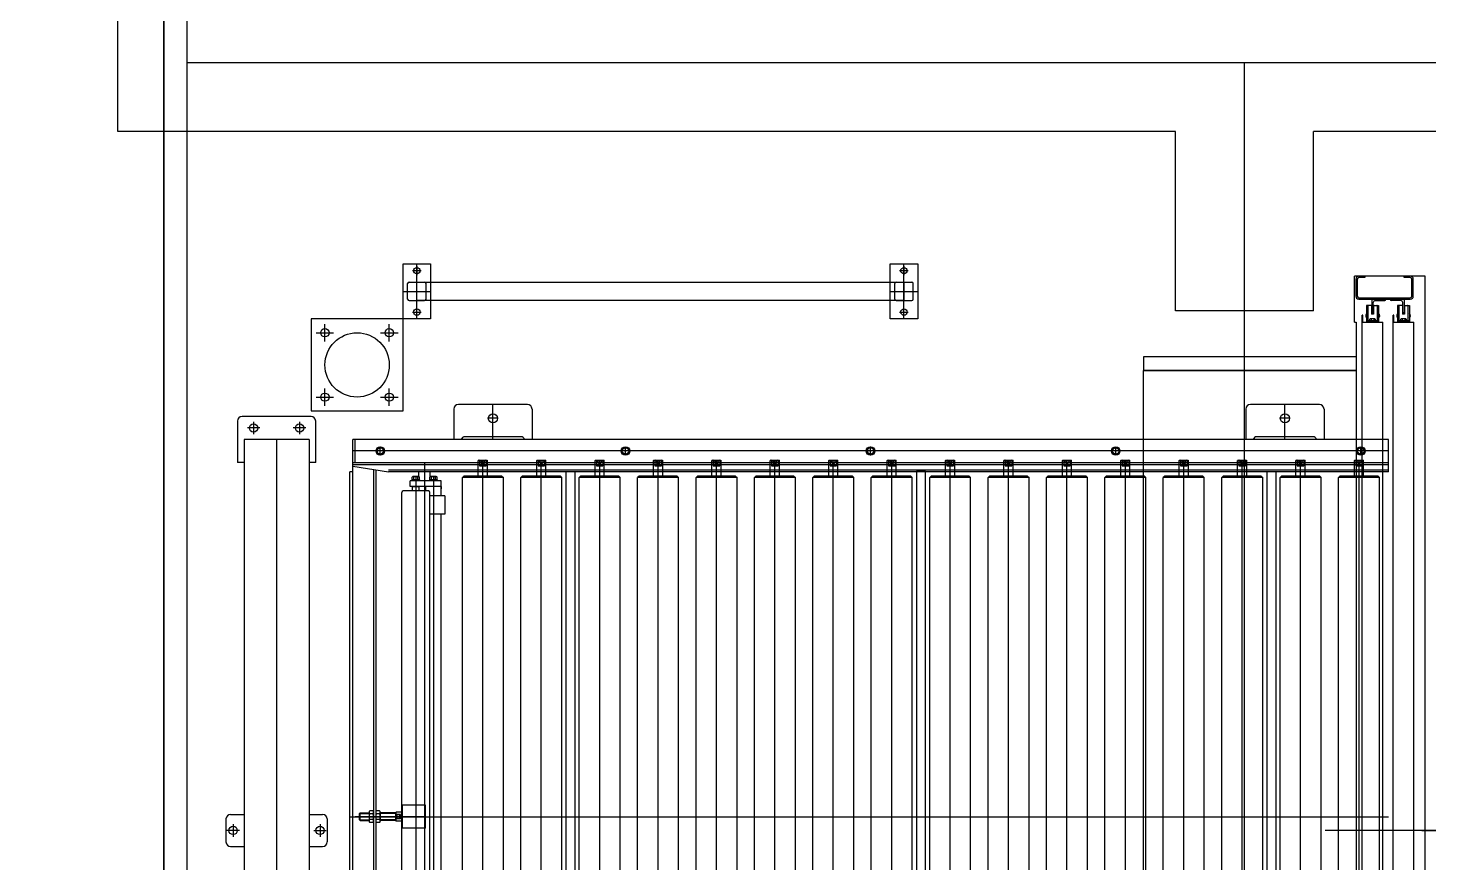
# Model space of a CAD drawing. Header units: millimetres. Extents: x -47382 to 204618, y -51045 to 127155.
# Drawn here: x 135205 to 138251, y 22481 to 24296 of the extents above; entities that cross this region are included whole.
import ezdxf

# ---------------------------------------------------------------- set-up
doc = ezdxf.new("R2010")
doc.units = ezdxf.units.MM
doc.header["$LTSCALE"] = 300
doc.header["$MEASUREMENT"] = 0
doc.linetypes.add('CEN', pattern=[62, 60, -1, 0, -1])
doc.layers.get('0').update_dxf_attribs({"linetype": 'CONTINUOUS'})
for name, color, linetype in [('A-CEN', 1, 'CEN'), ('A-DETL-PEN8', 8, 'CONTINUOUS'), ('A-ST-CONC', 2, 'CONTINUOUS')]:
    doc.layers.add(name, color=color, linetype=linetype)
doc.styles.get("Standard").update_dxf_attribs({"font": ''})
doc.styles.get('Standard').set_extended_font_data('DotumChe')

# ---------------------------------------------------------------- blocks, each defined once
blk = doc.blocks.new('G$CD692945F')
at = {"layer": 'A-DETL-PEN8'}
for points in [[(517, 2572.1), (514, 2569.1), (517, 2569.1)], [(600, 2569.1), (603.1, 2569.1), (600, 2572.1)], [(644, 2572.1), (641, 2569.1), (644, 2569.1)], [(727, 2569.1), (730.1, 2569.1), (727, 2572.1)], [(771, 2572.1), (768, 2569.1), (771, 2569.1)], [(854, 2569.1), (857.1, 2569.1), (854, 2572.1)], [(898, 2572.1), (895, 2569.1), (898, 2569.1)], [(981, 2569.1), (984.1, 2569.1), (981, 2572.1)], [(1025, 2572.1), (1022, 2569.1), (1025, 2569.1)], [(1108, 2569.1), (1111.1, 2569.1), (1108, 2572.1)], [(1152, 2572.1), (1149, 2569.1), (1152, 2569.1)], [(1235, 2569.1), (1238.1, 2569.1), (1235, 2572.1)], [(1279, 2572.1), (1276, 2569.1), (1279, 2569.1)], [(1362, 2569.1), (1365.1, 2569.1), (1362, 2572.1)], [(1406, 2572.1), (1403, 2569.1), (1406, 2569.1)], [(1489, 2569.1), (1492.1, 2569.1), (1489, 2572.1)], [(1533, 2572.1), (1530, 2569.1), (1533, 2569.1)], [(1616, 2569.1), (1619.1, 2569.1), (1616, 2572.1)], [(1660, 2572.1), (1657, 2569.1), (1660, 2569.1)], [(1743, 2569.1), (1746.1, 2569.1), (1743, 2572.1)], [(1787, 2572.1), (1784, 2569.1), (1787, 2569.1)], [(1870, 2569.1), (1873.1, 2569.1), (1870, 2572.1)], [(1914, 2572.1), (1911, 2569.1), (1914, 2569.1)], [(1997, 2569.1), (2000.1, 2569.1), (1997, 2572.1)], [(2041, 2572.1), (2038, 2569.1), (2041, 2569.1)], [(2124, 2569.1), (2127.1, 2569.1), (2124, 2572.1)], [(2168, 2572.1), (2165, 2569.1), (2168, 2569.1)], [(2251, 2569.1), (2254.1, 2569.1), (2251, 2572.1)], [(2295, 2572.1), (2292, 2569.1), (2295, 2569.1)], [(2378, 2569.1), (2381.1, 2569.1), (2378, 2572.1)], [(2422, 2572.1), (2419, 2569.1), (2422, 2569.1)], [(2505, 2569.1), (2508.1, 2569.1), (2505, 2572.1)]]:
    blk.add_hatch(color=256, dxfattribs=at).paths.add_polyline_path(points)
for p, q in [((385, 2914.1, 0), (385, 3034.1, 0)), ((385, 3034.1, 0), (445, 3034.1, 0)), ((405.5, 3019.1, 0), (424.5, 3019.1, 0)), ((415, 2914.1, 0), (415, 3034.1, 0)), ((415, 3028.6, 0), (415, 3009.6, 0)), ((445, 3034.1, 0), (445, 2914.1, 0)), ((1444.1, 2914.1, 0), (1444.1, 3034.1, 0)), ((1444.1, 3034.1, 0), (1504.1, 3034.1, 0)), ((1464.6, 3019.1, 0), (1483.6, 3019.1, 0)), ((1474.1, 2914.1, 0), (1474.1, 3034.1, 0)), ((1474.1, 3028.6, 0), (1474.1, 3009.6, 0)), ((1504.1, 3034.1, 0), (1504.1, 2914.1, 0)), ((395, 2957.3, 0), (395, 2990.9, 0)), ((398.2, 2994.1, 0), (431.8, 2994.1, 0)), ((415, 2954.1, 0), (415, 2994.1, 0)), ((415, 2994.1, 0), (1474.1, 2994.1, 0)), ((435, 2957.3, 0), (435, 2990.9, 0)), ((1454.1, 2957.3, 0), (1454.1, 2990.9, 0)), ((1457.3, 2994.1, 0), (1490.9, 2994.1, 0)), ((1474.1, 2994.1, 0), (1474.1, 2954.1, 0)), ((1494.1, 2957.3, 0), (1494.1, 2990.9, 0)), ((2453.4, 2907.1, 0), (2453.4, 3007.1, 0)), ((2607.5, 3007.1, 0), (2453.4, 3007.1, 0)), ((2456.5, 3000.7, 0), (2456.5, 2963.5, 0)), ((2459.7, 3000.7, 0), (2459.7, 2963.5, 0)), ((2476.5, 3007.1, 0), (2462.9, 3007.1, 0)), ((2476.5, 3003.9, 0), (2462.9, 3003.9, 0)), ((2476.5, 3007.1, 0), (2476.5, 3003.9, 0)), ((2575.1, 3007.1, 0), (2561.5, 3007.1, 0)), ((2561.5, 3003.9, 0), (2561.5, 3007.1, 0)), ((2575.1, 3003.9, 0), (2561.5, 3003.9, 0)), ((2578.3, 2963.5, 0), (2578.3, 3000.7, 0)), ((2581.5, 2963.5, 0), (2581.5, 3000.7, 0)), ((2607.5, 597.1, 0), (2607.5, 3007.1, 0)), ((385, 2974.1, 0), (445, 2974.1, 0)), ((1444.1, 2974.1, 0), (1504.1, 2974.1, 0)), ((2462.9, 2960.3, 0), (2575.1, 2960.3, 0)), ((2462.9, 2957.1, 0), (2575.1, 2957.1, 0)), ((2531.7, 2957.1, 0), (2487.6, 2957.1, 0)), ((2521.5, 2957.1, 0), (2491.5, 2957.1, 0)), ((2491.5, 2957.1, 0), (2491.5, 2927.1, 0)), ((2521.5, 2956.1, 0), (2521.5, 2957.1, 0)), ((2531.5, 2956.1, 0), (2531.5, 2957.1, 0)), ((2531.5, 2957.1, 0), (2561.5, 2957.1, 0)), ((2561.5, 2957.1, 0), (2561.5, 2927.1, 0)), ((398.2, 2954.1, 0), (431.8, 2954.1, 0)), ((405.5, 2929.1, 0), (424.5, 2929.1, 0)), ((1474.1, 2954.1, 0), (415, 2954.1, 0)), ((415, 2919.6, 0), (415, 2938.6, 0)), ((1457.3, 2954.1, 0), (1490.9, 2954.1, 0)), ((1464.6, 2929.1, 0), (1483.6, 2929.1, 0)), ((1474.1, 2919.6, 0), (1474.1, 2938.6, 0)), ((2483, 2943.6, 0), (2480, 2943.6, 0)), ((2480, 2943.6, 0), (2480, 2907.1, 0)), ((2483, 2943.6, 0), (2483, 2910.1, 0)), ((2489.8, 2943.6, 0), (2484, 2943.6, 0)), ((2490.8, 2942.6, 0), (2490.8, 2924.6, 0)), ((2495.3, 2924.6, 0), (2490.8, 2924.6, 0)), ((2491.5, 2927.1, 0), (2492.5, 2927.1, 0)), ((2494.5, 2929.1, 0), (2494.5, 2950.1, 0)), ((2495.3, 2942.6, 0), (2495.3, 2924.6, 0)), ((2496.3, 2943.6, 0), (2502, 2943.6, 0)), ((2498.5, 2954.1, 0), (2519.5, 2954.1, 0)), ((2503, 2943.6, 0), (2506, 2943.6, 0)), ((2503, 2943.6, 0), (2503, 2910.1, 0)), ((2506, 2943.6, 0), (2506, 2907.1, 0)), ((2554.5, 2954.1, 0), (2533.5, 2954.1, 0)), ((2547, 2943.6, 0), (2547, 2907.1, 0)), ((2550, 2943.6, 0), (2547, 2943.6, 0)), ((2550, 2943.6, 0), (2550, 2910.1, 0)), ((2556.8, 2943.6, 0), (2551, 2943.6, 0)), ((2557.8, 2942.6, 0), (2557.8, 2924.6, 0)), ((2562.3, 2924.6, 0), (2557.8, 2924.6, 0)), ((2558.5, 2929.1, 0), (2558.5, 2950.1, 0)), ((2561.5, 2927.1, 0), (2560.5, 2927.1, 0)), ((2562.3, 2942.6, 0), (2562.3, 2924.6, 0)), ((2563.3, 2943.6, 0), (2569, 2943.6, 0)), ((2570, 2943.6, 0), (2570, 2910.1, 0)), ((2570, 2943.6, 0), (2573, 2943.6, 0)), ((2573, 2943.6, 0), (2573, 2907.1, 0)), ((385, 2914.1, 0), (185, 2914.1, 0)), ((185, 2914.1, 0), (185, 2714.1, 0)), ((215, 2865.1, 0), (215, 2903.1, 0)), ((355, 2865.1, 0), (355, 2903.1, 0)), ((385, 2714.1, 0), (385, 2914.1, 0)), ((445, 2914.1, 0), (385, 2914.1, 0)), ((1504.1, 2914.1, 0), (1444.1, 2914.1, 0)), ((2453.4, 2907.1, 0), (2457.5, 2907.1, 0)), ((2457.5, 2907.1, 0), (2457.5, 697.1, 0)), ((2470.5, 682.1, 0), (2470.5, 2922.1, 0)), ((2472.1, 2922.1, 0), (2470.5, 2922.1, 0)), ((2472.1, 2907.1, 0), (2472.1, 2922.1, 0)), ((2472.1, 2907.1, 0), (2515.5, 2907.1, 0)), ((2478.5, 2924.1, 0), (2478.5, 2918.1, 0)), ((2480, 2924.1, 0), (2478.5, 2924.1, 0)), ((2480, 2918.1, 0), (2478.5, 2918.1, 0)), ((2506, 2910.1, 0), (2480, 2910.1, 0)), ((2506, 2907.1, 0), (2480, 2907.1, 0)), ((2488, 2914.1, 0), (2487.3, 2913.6, 0)), ((2487.3, 2910.1, 0), (2487.3, 2913.6, 0)), ((2498.8, 2910.1, 0), (2487.3, 2910.1, 0)), ((2498, 2914.1, 0), (2488, 2914.1, 0)), ((2490.2, 2913.6, 0), (2490.2, 2910.1, 0)), ((2495.9, 2913.6, 0), (2495.9, 2910.1, 0)), ((2498.8, 2913.6, 0), (2498, 2914.1, 0)), ((2498.8, 2913.6, 0), (2498.8, 2910.1, 0)), ((2515.5, 697.1, 0), (2515.5, 2907.1, 0)), ((2539.1, 2922.1, 0), (2537.5, 2922.1, 0)), ((2537.5, 682.1, 0), (2537.5, 2922.1, 0)), ((2539.1, 2907.1, 0), (2539.1, 2922.1, 0)), ((2539.1, 2907.1, 0), (2582.5, 2907.1, 0)), ((2545.5, 2924.1, 0), (2545.5, 2918.1, 0)), ((2547, 2924.1, 0), (2545.5, 2924.1, 0)), ((2547, 2918.1, 0), (2545.5, 2918.1, 0)), ((2573, 2910.1, 0), (2547, 2910.1, 0)), ((2573, 2907.1, 0), (2547, 2907.1, 0)), ((2555, 2914.1, 0), (2554.3, 2913.6, 0)), ((2554.3, 2910.1, 0), (2554.3, 2913.6, 0)), ((2565.8, 2910.1, 0), (2554.3, 2910.1, 0)), ((2565, 2914.1, 0), (2555, 2914.1, 0)), ((2557.2, 2913.6, 0), (2557.2, 2910.1, 0)), ((2562.9, 2913.6, 0), (2562.9, 2910.1, 0)), ((2565.8, 2913.6, 0), (2565, 2914.1, 0)), ((2565.8, 2913.6, 0), (2565.8, 2910.1, 0)), ((2582.5, 697.1, 0), (2582.5, 2907.1, 0)), ((196, 2884.1, 0), (234, 2884.1, 0)), ((336, 2884.1, 0), (374, 2884.1, 0)), ((2457.4, 2832.1, 0), (1995, 2832.1, 0)), ((1995, 2832.1, 0), (1995, 2802.1, 0)), ((2457.4, 2802.1, 0), (1995, 2802.1, 0)), ((1995, 2802.1, 0), (2457.4, 2802.1, 0)), ((1995, 802.1, 0), (1995, 2802.1, 0)), ((196, 2744.1, 0), (234, 2744.1, 0)), ((215, 2725.1, 0), (215, 2763.1, 0)), ((336, 2744.1, 0), (374, 2744.1, 0)), ((355, 2725.1, 0), (355, 2763.1, 0)), ((185, 2714.1, 0), (385, 2714.1, 0)), ((495.4, 2718.1, 0), (495.4, 2652.1, 0)), ((655.4, 2728.1, 0), (505.4, 2728.1, 0)), ((580.4, 2652.1, 0), (580.4, 2728.1, 0)), ((665.4, 2718.1, 0), (665.4, 2652.1, 0)), ((2217.4, 2718.1, 0), (2217.4, 2652.1, 0)), ((2377.4, 2728.1, 0), (2227.4, 2728.1, 0)), ((2302.4, 2652.1, 0), (2302.4, 2728.1, 0)), ((2387.4, 2718.1, 0), (2387.4, 2652.1, 0)), ((25, 2692.1, 0), (25, 2602.1, 0)), ((185, 2702.1, 0), (35, 2702.1, 0)), ((60, 2690.7, 0), (60, 2663.5, 0)), ((160, 2690.7, 0), (160, 2663.5, 0)), ((195, 2602.1, 0), (195, 2692.1, 0)), ((590.4, 2698.1, 0), (570.4, 2698.1, 0)), ((2312.4, 2698.1, 0), (2292.4, 2698.1, 0)), ((39.5, 2652.1, 0), (39.5, 952.1, 0)), ((180.5, 2652.1, 0), (39.5, 2652.1, 0)), ((73.6, 2677.1, 0), (46.4, 2677.1, 0)), ((110, 2652.1, 0), (110, 952.1, 0)), ((173.6, 2677.1, 0), (146.4, 2677.1, 0)), ((180.5, 2652.1, 0), (180.5, 952.1, 0)), ((275.5, 2593.8, 0), (275.5, 2652.1, 0)), ((2527.5, 2652.1, 0), (275.5, 2652.1, 0)), ((280, 2652.1, 0), (280, 2601.6, 0)), ((641.4, 2658.1, 0), (519.4, 2658.1, 0)), ((2363.4, 2658.1, 0), (2241.4, 2658.1, 0)), ((2527.5, 2582.1, 0), (2527.5, 2652.1, 0)), ((2527.5, 2627.1, 0), (275.5, 2627.1, 0)), ((335.5, 2635.3, 0), (328.5, 2631.2, 0)), ((328.5, 2631.2, 0), (328.5, 2623, 0)), ((328.5, 2623, 0), (335.5, 2618.9, 0)), ((335.5, 2617.8, 0), (335.5, 2636.4, 0)), ((342.6, 2631.2, 0), (335.5, 2635.3, 0)), ((335.5, 2618.9, 0), (342.6, 2623, 0)), ((342.6, 2623, 0), (342.6, 2631.2, 0)), ((861.5, 2631.2, 0), (868.5, 2635.3, 0)), ((861.5, 2623, 0), (861.5, 2631.2, 0)), ((868.5, 2618.9, 0), (861.5, 2623, 0)), ((868.5, 2617.8, 0), (868.5, 2636.4, 0)), ((868.5, 2635.3, 0), (875.6, 2631.2, 0)), ((875.6, 2623, 0), (868.5, 2618.9, 0)), ((875.6, 2631.2, 0), (875.6, 2623, 0)), ((1401.5, 2635.3, 0), (1394.5, 2631.2, 0)), ((1394.5, 2631.2, 0), (1394.5, 2623, 0)), ((1394.5, 2623, 0), (1401.5, 2618.9, 0)), ((1401.5, 2617.8, 0), (1401.5, 2636.4, 0)), ((1408.6, 2631.2, 0), (1401.5, 2635.3, 0)), ((1401.5, 2618.9, 0), (1408.6, 2623, 0)), ((1408.6, 2623, 0), (1408.6, 2631.2, 0)), ((1927.5, 2631.2, 0), (1934.5, 2635.3, 0)), ((1927.5, 2623, 0), (1927.5, 2631.2, 0)), ((1934.5, 2618.9, 0), (1927.5, 2623, 0)), ((1934.5, 2617.8, 0), (1934.5, 2636.4, 0)), ((1934.5, 2635.3, 0), (1941.6, 2631.2, 0)), ((1941.6, 2623, 0), (1934.5, 2618.9, 0)), ((1941.6, 2631.2, 0), (1941.6, 2623, 0)), ((2460.5, 2631.2, 0), (2467.5, 2635.3, 0)), ((2460.5, 2623, 0), (2460.5, 2631.2, 0)), ((2467.5, 2618.9, 0), (2460.5, 2623, 0)), ((2467.5, 2617.8, 0), (2467.5, 2636.4, 0)), ((2467.5, 2635.3, 0), (2474.6, 2631.2, 0)), ((2474.6, 2623, 0), (2467.5, 2618.9, 0)), ((2474.6, 2631.2, 0), (2474.6, 2623, 0)), ((39.5, 2602.1, 0), (25, 2602.1, 0)), ((195, 2602.1, 0), (180.5, 2602.1, 0)), ((2527.5, 2601.6, 0), (275.5, 2601.6, 0)), ((2527.5, 2597.1, 0), (275.5, 2597.1, 0)), ((275.5, 2593.8, 0), (353.1, 2582.1, 0)), ((275.5, 1064.1, 0), (275.5, 2593.8, 0)), ((431.5, 2601.6, 0), (431.5, 952.1, 0)), ((549.5, 2607.1, 0), (548.5, 2606.1, 0)), ((548.5, 2572.1, 0), (548.5, 2606.1, 0)), ((548.5, 2606.1, 0), (551.4, 2606.1, 0)), ((549.5, 2607.1, 0), (567.5, 2607.1, 0)), ((551.4, 2607.1, 0), (551.4, 2595.1, 0)), ((565.7, 2595.1, 0), (551.4, 2607.1, 0)), ((565.7, 2607.1, 0), (551.4, 2595.1, 0)), ((551.4, 2595.1, 0), (565.7, 2595.1, 0)), ((558.5, 987.1, 0), (558.5, 2607.1, 0)), ((565.7, 2607.1, 0), (565.7, 2595.1, 0)), ((565.7, 2606.1, 0), (568.5, 2606.1, 0)), ((567.5, 2607.1, 0), (568.5, 2606.1, 0)), ((568.5, 2572.1, 0), (568.5, 2606.1, 0)), ((676.5, 2607.1, 0), (675.5, 2606.1, 0)), ((675.5, 2572.1, 0), (675.5, 2606.1, 0)), ((675.5, 2606.1, 0), (678.4, 2606.1, 0)), ((676.5, 2607.1, 0), (694.5, 2607.1, 0)), ((678.4, 2607.1, 0), (678.4, 2595.1, 0)), ((692.7, 2595.1, 0), (678.4, 2607.1, 0)), ((692.7, 2607.1, 0), (678.4, 2595.1, 0)), ((678.4, 2595.1, 0), (692.7, 2595.1, 0)), ((685.5, 987.1, 0), (685.5, 2607.1, 0)), ((692.7, 2607.1, 0), (692.7, 2595.1, 0)), ((692.7, 2606.1, 0), (695.5, 2606.1, 0)), ((694.5, 2607.1, 0), (695.5, 2606.1, 0)), ((695.5, 2572.1, 0), (695.5, 2606.1, 0)), ((803.5, 2607.1, 0), (802.5, 2606.1, 0)), ((802.5, 2572.1, 0), (802.5, 2606.1, 0)), ((802.5, 2606.1, 0), (805.4, 2606.1, 0)), ((803.5, 2607.1, 0), (821.5, 2607.1, 0)), ((805.4, 2607.1, 0), (805.4, 2595.1, 0)), ((819.7, 2595.1, 0), (805.4, 2607.1, 0)), ((819.7, 2607.1, 0), (805.4, 2595.1, 0)), ((805.4, 2595.1, 0), (819.7, 2595.1, 0)), ((812.5, 987.1, 0), (812.5, 2607.1, 0)), ((819.7, 2607.1, 0), (819.7, 2595.1, 0)), ((819.7, 2606.1, 0), (822.5, 2606.1, 0)), ((821.5, 2607.1, 0), (822.5, 2606.1, 0)), ((822.5, 2572.1, 0), (822.5, 2606.1, 0)), ((930.5, 2607.1, 0), (929.5, 2606.1, 0)), ((929.5, 2572.1, 0), (929.5, 2606.1, 0)), ((929.5, 2606.1, 0), (932.4, 2606.1, 0)), ((930.5, 2607.1, 0), (948.5, 2607.1, 0)), ((932.4, 2607.1, 0), (932.4, 2595.1, 0)), ((946.7, 2595.1, 0), (932.4, 2607.1, 0)), ((946.7, 2607.1, 0), (932.4, 2595.1, 0)), ((932.4, 2595.1, 0), (946.7, 2595.1, 0)), ((939.5, 987.1, 0), (939.5, 2607.1, 0)), ((946.7, 2607.1, 0), (946.7, 2595.1, 0)), ((946.7, 2606.1, 0), (949.5, 2606.1, 0)), ((948.5, 2607.1, 0), (949.5, 2606.1, 0)), ((949.5, 2572.1, 0), (949.5, 2606.1, 0)), ((1057.5, 2607.1, 0), (1056.5, 2606.1, 0)), ((1056.5, 2572.1, 0), (1056.5, 2606.1, 0)), ((1056.5, 2606.1, 0), (1059.4, 2606.1, 0)), ((1057.5, 2607.1, 0), (1075.5, 2607.1, 0)), ((1059.4, 2607.1, 0), (1059.4, 2595.1, 0)), ((1073.7, 2595.1, 0), (1059.4, 2607.1, 0)), ((1073.7, 2607.1, 0), (1059.4, 2595.1, 0)), ((1059.4, 2595.1, 0), (1073.7, 2595.1, 0)), ((1066.5, 987.1, 0), (1066.5, 2607.1, 0)), ((1073.7, 2607.1, 0), (1073.7, 2595.1, 0)), ((1073.7, 2606.1, 0), (1076.5, 2606.1, 0)), ((1075.5, 2607.1, 0), (1076.5, 2606.1, 0)), ((1076.5, 2572.1, 0), (1076.5, 2606.1, 0)), ((1184.5, 2607.1, 0), (1183.5, 2606.1, 0)), ((1183.5, 2572.1, 0), (1183.5, 2606.1, 0)), ((1183.5, 2606.1, 0), (1186.4, 2606.1, 0)), ((1184.5, 2607.1, 0), (1202.5, 2607.1, 0)), ((1186.4, 2607.1, 0), (1186.4, 2595.1, 0)), ((1200.7, 2595.1, 0), (1186.4, 2607.1, 0)), ((1200.7, 2607.1, 0), (1186.4, 2595.1, 0)), ((1186.4, 2595.1, 0), (1200.7, 2595.1, 0)), ((1193.5, 987.1, 0), (1193.5, 2607.1, 0)), ((1200.7, 2607.1, 0), (1200.7, 2595.1, 0)), ((1200.7, 2606.1, 0), (1203.5, 2606.1, 0)), ((1202.5, 2607.1, 0), (1203.5, 2606.1, 0)), ((1203.5, 2572.1, 0), (1203.5, 2606.1, 0)), ((1311.5, 2607.1, 0), (1310.5, 2606.1, 0)), ((1310.5, 2572.1, 0), (1310.5, 2606.1, 0)), ((1310.5, 2606.1, 0), (1313.4, 2606.1, 0)), ((1311.5, 2607.1, 0), (1329.5, 2607.1, 0)), ((1313.4, 2607.1, 0), (1313.4, 2595.1, 0)), ((1327.7, 2595.1, 0), (1313.4, 2607.1, 0)), ((1327.7, 2607.1, 0), (1313.4, 2595.1, 0)), ((1313.4, 2595.1, 0), (1327.7, 2595.1, 0)), ((1320.5, 987.1, 0), (1320.5, 2607.1, 0)), ((1327.7, 2607.1, 0), (1327.7, 2595.1, 0)), ((1327.7, 2606.1, 0), (1330.5, 2606.1, 0)), ((1329.5, 2607.1, 0), (1330.5, 2606.1, 0)), ((1330.5, 2572.1, 0), (1330.5, 2606.1, 0)), ((1438.5, 2607.1, 0), (1437.5, 2606.1, 0)), ((1437.5, 2572.1, 0), (1437.5, 2606.1, 0)), ((1437.5, 2606.1, 0), (1440.4, 2606.1, 0)), ((1438.5, 2607.1, 0), (1456.5, 2607.1, 0)), ((1440.4, 2607.1, 0), (1440.4, 2595.1, 0)), ((1454.7, 2595.1, 0), (1440.4, 2607.1, 0)), ((1454.7, 2607.1, 0), (1440.4, 2595.1, 0)), ((1440.4, 2595.1, 0), (1454.7, 2595.1, 0)), ((1447.5, 987.1, 0), (1447.5, 2607.1, 0)), ((1454.7, 2607.1, 0), (1454.7, 2595.1, 0)), ((1454.7, 2606.1, 0), (1457.5, 2606.1, 0)), ((1456.5, 2607.1, 0), (1457.5, 2606.1, 0)), ((1457.5, 2572.1, 0), (1457.5, 2606.1, 0)), ((1565.5, 2607.1, 0), (1564.5, 2606.1, 0)), ((1564.5, 2572.1, 0), (1564.5, 2606.1, 0)), ((1564.5, 2606.1, 0), (1567.4, 2606.1, 0)), ((1565.5, 2607.1, 0), (1583.5, 2607.1, 0)), ((1567.4, 2607.1, 0), (1567.4, 2595.1, 0)), ((1581.7, 2595.1, 0), (1567.4, 2607.1, 0)), ((1581.7, 2607.1, 0), (1567.4, 2595.1, 0)), ((1567.4, 2595.1, 0), (1581.7, 2595.1, 0)), ((1574.5, 987.1, 0), (1574.5, 2607.1, 0)), ((1581.7, 2607.1, 0), (1581.7, 2595.1, 0)), ((1581.7, 2606.1, 0), (1584.5, 2606.1, 0)), ((1583.5, 2607.1, 0), (1584.5, 2606.1, 0)), ((1584.5, 2572.1, 0), (1584.5, 2606.1, 0)), ((1692.5, 2607.1, 0), (1691.5, 2606.1, 0)), ((1691.5, 2572.1, 0), (1691.5, 2606.1, 0)), ((1691.5, 2606.1, 0), (1694.4, 2606.1, 0)), ((1692.5, 2607.1, 0), (1710.5, 2607.1, 0)), ((1694.4, 2607.1, 0), (1694.4, 2595.1, 0)), ((1708.7, 2595.1, 0), (1694.4, 2607.1, 0)), ((1708.7, 2607.1, 0), (1694.4, 2595.1, 0)), ((1694.4, 2595.1, 0), (1708.7, 2595.1, 0)), ((1701.5, 987.1, 0), (1701.5, 2607.1, 0)), ((1708.7, 2607.1, 0), (1708.7, 2595.1, 0)), ((1708.7, 2606.1, 0), (1711.5, 2606.1, 0)), ((1710.5, 2607.1, 0), (1711.5, 2606.1, 0)), ((1711.5, 2572.1, 0), (1711.5, 2606.1, 0)), ((1819.5, 2607.1, 0), (1818.5, 2606.1, 0)), ((1818.5, 2572.1, 0), (1818.5, 2606.1, 0)), ((1818.5, 2606.1, 0), (1821.4, 2606.1, 0)), ((1819.5, 2607.1, 0), (1837.5, 2607.1, 0)), ((1821.4, 2607.1, 0), (1821.4, 2595.1, 0)), ((1835.7, 2595.1, 0), (1821.4, 2607.1, 0)), ((1835.7, 2607.1, 0), (1821.4, 2595.1, 0)), ((1821.4, 2595.1, 0), (1835.7, 2595.1, 0)), ((1828.5, 987.1, 0), (1828.5, 2607.1, 0)), ((1835.7, 2607.1, 0), (1835.7, 2595.1, 0)), ((1835.7, 2606.1, 0), (1838.5, 2606.1, 0)), ((1837.5, 2607.1, 0), (1838.5, 2606.1, 0)), ((1838.5, 2572.1, 0), (1838.5, 2606.1, 0)), ((1946.5, 2607.1, 0), (1945.5, 2606.1, 0)), ((1945.5, 2572.1, 0), (1945.5, 2606.1, 0)), ((1945.5, 2606.1, 0), (1948.4, 2606.1, 0)), ((1946.5, 2607.1, 0), (1964.5, 2607.1, 0)), ((1948.4, 2607.1, 0), (1948.4, 2595.1, 0)), ((1962.7, 2595.1, 0), (1948.4, 2607.1, 0)), ((1962.7, 2607.1, 0), (1948.4, 2595.1, 0)), ((1948.4, 2595.1, 0), (1962.7, 2595.1, 0)), ((1955.5, 987.1, 0), (1955.5, 2607.1, 0)), ((1962.7, 2607.1, 0), (1962.7, 2595.1, 0)), ((1962.7, 2606.1, 0), (1965.5, 2606.1, 0)), ((1964.5, 2607.1, 0), (1965.5, 2606.1, 0)), ((1965.5, 2572.1, 0), (1965.5, 2606.1, 0)), ((2073.5, 2607.1, 0), (2072.5, 2606.1, 0)), ((2072.5, 2572.1, 0), (2072.5, 2606.1, 0)), ((2072.5, 2606.1, 0), (2075.4, 2606.1, 0)), ((2073.5, 2607.1, 0), (2091.5, 2607.1, 0)), ((2075.4, 2607.1, 0), (2075.4, 2595.1, 0)), ((2089.7, 2595.1, 0), (2075.4, 2607.1, 0)), ((2089.7, 2607.1, 0), (2075.4, 2595.1, 0)), ((2075.4, 2595.1, 0), (2089.7, 2595.1, 0)), ((2082.5, 987.1, 0), (2082.5, 2607.1, 0)), ((2089.7, 2607.1, 0), (2089.7, 2595.1, 0)), ((2089.7, 2606.1, 0), (2092.5, 2606.1, 0)), ((2091.5, 2607.1, 0), (2092.5, 2606.1, 0)), ((2092.5, 2572.1, 0), (2092.5, 2606.1, 0)), ((2200.5, 2607.1, 0), (2199.5, 2606.1, 0)), ((2199.5, 2572.1, 0), (2199.5, 2606.1, 0)), ((2199.5, 2606.1, 0), (2202.4, 2606.1, 0)), ((2200.5, 2607.1, 0), (2218.5, 2607.1, 0)), ((2202.4, 2607.1, 0), (2202.4, 2595.1, 0)), ((2216.7, 2595.1, 0), (2202.4, 2607.1, 0)), ((2216.7, 2607.1, 0), (2202.4, 2595.1, 0)), ((2202.4, 2595.1, 0), (2216.7, 2595.1, 0)), ((2209.5, 987.1, 0), (2209.5, 2607.1, 0)), ((2216.7, 2607.1, 0), (2216.7, 2595.1, 0)), ((2216.7, 2606.1, 0), (2219.5, 2606.1, 0)), ((2218.5, 2607.1, 0), (2219.5, 2606.1, 0)), ((2219.5, 2572.1, 0), (2219.5, 2606.1, 0)), ((2327.5, 2607.1, 0), (2326.5, 2606.1, 0)), ((2326.5, 2572.1, 0), (2326.5, 2606.1, 0)), ((2326.5, 2606.1, 0), (2329.4, 2606.1, 0)), ((2327.5, 2607.1, 0), (2345.5, 2607.1, 0)), ((2329.4, 2607.1, 0), (2329.4, 2595.1, 0)), ((2343.7, 2595.1, 0), (2329.4, 2607.1, 0)), ((2343.7, 2607.1, 0), (2329.4, 2595.1, 0)), ((2329.4, 2595.1, 0), (2343.7, 2595.1, 0)), ((2336.5, 987.1, 0), (2336.5, 2607.1, 0)), ((2343.7, 2607.1, 0), (2343.7, 2595.1, 0)), ((2343.7, 2606.1, 0), (2346.5, 2606.1, 0)), ((2345.5, 2607.1, 0), (2346.5, 2606.1, 0)), ((2346.5, 2572.1, 0), (2346.5, 2606.1, 0)), ((2454.5, 2607.1, 0), (2453.5, 2606.1, 0)), ((2453.5, 2572.1, 0), (2453.5, 2606.1, 0)), ((2453.5, 2606.1, 0), (2456.4, 2606.1, 0)), ((2454.5, 2607.1, 0), (2472.5, 2607.1, 0)), ((2456.4, 2607.1, 0), (2456.4, 2595.1, 0)), ((2470.7, 2595.1, 0), (2456.4, 2607.1, 0)), ((2470.7, 2607.1, 0), (2456.4, 2595.1, 0)), ((2456.4, 2595.1, 0), (2470.7, 2595.1, 0)), ((2463.5, 987.1, 0), (2463.5, 2607.1, 0)), ((2470.7, 2607.1, 0), (2470.7, 2595.1, 0)), ((2470.7, 2606.1, 0), (2473.5, 2606.1, 0)), ((2472.5, 2607.1, 0), (2473.5, 2606.1, 0)), ((2473.5, 2572.1, 0), (2473.5, 2606.1, 0)), ((275.5, 2582.1, 0), (269.5, 2582.1, 0)), ((269.5, 1082.1, 0), (269.5, 2582.1, 0)), ((321, 2586.9, 0), (321, 1070.8, 0)), ((325.5, 2586.3, 0), (325.5, 1071.5, 0)), ((2527.5, 2582.1, 0), (353.1, 2582.1, 0)), ((2527.5, 2585.3, 0), (353.3, 2585.3, 0)), ((468, 2562.1, 0), (400.3, 2562.1, 0)), ((468, 2562.1, 0), (400.3, 2562.1, 0)), ((400.3, 2550.1, 0), (400.3, 2562.1, 0)), ((422.1, 2563, 0), (403.4, 2563, 0)), ((403.4, 2563, 0), (403.4, 2562.1, 0)), ((404.6, 2564.4, 0), (404.6, 2570.2, 0)), ((404.6, 2564.4, 0), (404.6, 2563, 0)), ((420.9, 2564.4, 0), (404.6, 2564.4, 0)), ((420.9, 2564.4, 0), (404.6, 2564.4, 0)), ((418.9, 2571.4, 0), (406.6, 2571.4, 0)), ((408.7, 2564.4, 0), (408.7, 2570.2, 0)), ((412.8, 2563, 0), (412.2, 2564.4, 0)), ((412.8, 2571.4, 0), (412.8, 1092.8, 0)), ((413.3, 2563, 0), (412.8, 2564.4, 0)), ((416.8, 2564.4, 0), (416.8, 2570.2, 0)), ((419, 2571.4, 0), (419, 2582.1, 0)), ((420.9, 2564.4, 0), (420.9, 2570.2, 0)), ((420.9, 2564.4, 0), (420.9, 2563, 0)), ((422.1, 2563, 0), (422.1, 2562.1, 0)), ((441.8, 2563, 0), (441.8, 2562.1, 0)), ((460.4, 2563, 0), (441.8, 2563, 0)), ((442.9, 2564.4, 0), (442.9, 2570.2, 0)), ((442.9, 2564.4, 0), (442.9, 2563, 0)), ((459.3, 2564.4, 0), (442.9, 2564.4, 0)), ((459.3, 2564.4, 0), (442.9, 2564.4, 0)), ((444, 2571.2, 0), (444, 2582.1, 0)), ((457.2, 2571.4, 0), (445, 2571.4, 0)), ((447, 2564.4, 0), (447, 2570.2, 0)), ((451.1, 2563, 0), (450.5, 2564.4, 0)), ((451.1, 2571.4, 0), (451.1, 1092.8, 0)), ((451.7, 2563, 0), (451.1, 2564.4, 0)), ((455.2, 2564.4, 0), (455.2, 2570.2, 0)), ((459.3, 2564.4, 0), (459.3, 2570.2, 0)), ((459.3, 2564.4, 0), (459.3, 2563, 0)), ((460.4, 2563, 0), (460.4, 2562.1, 0)), ((468, 2550.1, 0), (468, 2562.1, 0)), ((517, 2572.1, 0), (514, 2569.1, 0)), ((514, 1095.1, 0), (514, 2569.1, 0)), ((603.1, 2569.1, 0), (514, 2569.1, 0)), ((517, 2572.1, 0), (517, 2569.1, 0)), ((600, 2572.1, 0), (517, 2572.1, 0)), ((600, 2572.1, 0), (603.1, 2569.1, 0)), ((600, 2572.1, 0), (600, 2569.1, 0)), ((603.1, 1095.1, 0), (603.1, 2569.1, 0)), ((644, 2572.1, 0), (641, 2569.1, 0)), ((641, 1095.1, 0), (641, 2569.1, 0)), ((730.1, 2569.1, 0), (641, 2569.1, 0)), ((644, 2572.1, 0), (644, 2569.1, 0)), ((727, 2572.1, 0), (644, 2572.1, 0)), ((727, 2572.1, 0), (730.1, 2569.1, 0)), ((727, 2572.1, 0), (727, 2569.1, 0)), ((730.1, 1095.1, 0), (730.1, 2569.1, 0)), ((759, 2582.1, 0), (739, 2582.1, 0)), ((739, 2582.1, 0), (739, 1082.1, 0)), ((759, 1082.1, 0), (759, 2582.1, 0)), ((771, 2572.1, 0), (768, 2569.1, 0)), ((768, 1095.1, 0), (768, 2569.1, 0)), ((857.1, 2569.1, 0), (768, 2569.1, 0)), ((771, 2572.1, 0), (771, 2569.1, 0)), ((854, 2572.1, 0), (771, 2572.1, 0)), ((854, 2572.1, 0), (857.1, 2569.1, 0)), ((854, 2572.1, 0), (854, 2569.1, 0)), ((857.1, 1095.1, 0), (857.1, 2569.1, 0)), ((898, 2572.1, 0), (895, 2569.1, 0)), ((895, 1095.1, 0), (895, 2569.1, 0)), ((984.1, 2569.1, 0), (895, 2569.1, 0)), ((898, 2572.1, 0), (898, 2569.1, 0)), ((981, 2572.1, 0), (898, 2572.1, 0)), ((981, 2572.1, 0), (984.1, 2569.1, 0)), ((981, 2572.1, 0), (981, 2569.1, 0)), ((984.1, 1095.1, 0), (984.1, 2569.1, 0)), ((1025, 2572.1, 0), (1022, 2569.1, 0)), ((1022, 1095.1, 0), (1022, 2569.1, 0)), ((1111.1, 2569.1, 0), (1022, 2569.1, 0)), ((1025, 2572.1, 0), (1025, 2569.1, 0)), ((1108, 2572.1, 0), (1025, 2572.1, 0)), ((1108, 2572.1, 0), (1111.1, 2569.1, 0)), ((1108, 2572.1, 0), (1108, 2569.1, 0)), ((1111.1, 1095.1, 0), (1111.1, 2569.1, 0)), ((1152, 2572.1, 0), (1149, 2569.1, 0)), ((1149, 1095.1, 0), (1149, 2569.1, 0)), ((1238.1, 2569.1, 0), (1149, 2569.1, 0)), ((1152, 2572.1, 0), (1152, 2569.1, 0)), ((1235, 2572.1, 0), (1152, 2572.1, 0)), ((1235, 2572.1, 0), (1238.1, 2569.1, 0)), ((1235, 2572.1, 0), (1235, 2569.1, 0)), ((1238.1, 1095.1, 0), (1238.1, 2569.1, 0)), ((1279, 2572.1, 0), (1276, 2569.1, 0)), ((1276, 1095.1, 0), (1276, 2569.1, 0)), ((1365.1, 2569.1, 0), (1276, 2569.1, 0)), ((1279, 2572.1, 0), (1279, 2569.1, 0)), ((1362, 2572.1, 0), (1279, 2572.1, 0)), ((1362, 2572.1, 0), (1365.1, 2569.1, 0)), ((1362, 2572.1, 0), (1362, 2569.1, 0)), ((1365.1, 1095.1, 0), (1365.1, 2569.1, 0)), ((1406, 2572.1, 0), (1403, 2569.1, 0)), ((1403, 1095.1, 0), (1403, 2569.1, 0)), ((1492.1, 2569.1, 0), (1403, 2569.1, 0)), ((1406, 2572.1, 0), (1406, 2569.1, 0)), ((1489, 2572.1, 0), (1406, 2572.1, 0)), ((1489, 2572.1, 0), (1492.1, 2569.1, 0)), ((1489, 2572.1, 0), (1489, 2569.1, 0)), ((1492.1, 1095.1, 0), (1492.1, 2569.1, 0)), ((1521.1, 2582.4, 0), (1501.1, 2582.4, 0)), ((1501.1, 2582.4, 0), (1501.1, 1082.4, 0)), ((1521.1, 1082.4, 0), (1521.1, 2582.4, 0)), ((1533, 2572.1, 0), (1530, 2569.1, 0)), ((1530, 1095.1, 0), (1530, 2569.1, 0)), ((1619.1, 2569.1, 0), (1530, 2569.1, 0)), ((1533, 2572.1, 0), (1533, 2569.1, 0)), ((1616, 2572.1, 0), (1533, 2572.1, 0)), ((1616, 2572.1, 0), (1619.1, 2569.1, 0)), ((1616, 2572.1, 0), (1616, 2569.1, 0)), ((1619.1, 1095.1, 0), (1619.1, 2569.1, 0)), ((1660, 2572.1, 0), (1657, 2569.1, 0)), ((1657, 1095.1, 0), (1657, 2569.1, 0)), ((1746.1, 2569.1, 0), (1657, 2569.1, 0)), ((1660, 2572.1, 0), (1660, 2569.1, 0)), ((1743, 2572.1, 0), (1660, 2572.1, 0)), ((1743, 2572.1, 0), (1746.1, 2569.1, 0)), ((1743, 2572.1, 0), (1743, 2569.1, 0)), ((1746.1, 1095.1, 0), (1746.1, 2569.1, 0)), ((1787, 2572.1, 0), (1784, 2569.1, 0)), ((1784, 1095.1, 0), (1784, 2569.1, 0)), ((1873.1, 2569.1, 0), (1784, 2569.1, 0)), ((1787, 2572.1, 0), (1787, 2569.1, 0)), ((1870, 2572.1, 0), (1787, 2572.1, 0)), ((1870, 2572.1, 0), (1873.1, 2569.1, 0)), ((1870, 2572.1, 0), (1870, 2569.1, 0)), ((1873.1, 1095.1, 0), (1873.1, 2569.1, 0)), ((1914, 2572.1, 0), (1911, 2569.1, 0)), ((1911, 1095.1, 0), (1911, 2569.1, 0)), ((2000.1, 2569.1, 0), (1911, 2569.1, 0)), ((1914, 2572.1, 0), (1914, 2569.1, 0)), ((1997, 2572.1, 0), (1914, 2572.1, 0)), ((1997, 2572.1, 0), (2000.1, 2569.1, 0)), ((1997, 2572.1, 0), (1997, 2569.1, 0)), ((2000.1, 1095.1, 0), (2000.1, 2569.1, 0)), ((2041, 2572.1, 0), (2038, 2569.1, 0)), ((2038, 1095.1, 0), (2038, 2569.1, 0)), ((2127.1, 2569.1, 0), (2038, 2569.1, 0)), ((2041, 2572.1, 0), (2041, 2569.1, 0)), ((2124, 2572.1, 0), (2041, 2572.1, 0)), ((2124, 2572.1, 0), (2127.1, 2569.1, 0)), ((2124, 2572.1, 0), (2124, 2569.1, 0)), ((2127.1, 1095.1, 0), (2127.1, 2569.1, 0)), ((2168, 2572.1, 0), (2165, 2569.1, 0)), ((2165, 1095.1, 0), (2165, 2569.1, 0)), ((2254.1, 2569.1, 0), (2165, 2569.1, 0)), ((2168, 2572.1, 0), (2168, 2569.1, 0)), ((2251, 2572.1, 0), (2168, 2572.1, 0)), ((2251, 2572.1, 0), (2254.1, 2569.1, 0)), ((2251, 2572.1, 0), (2251, 2569.1, 0)), ((2254.1, 1095.1, 0), (2254.1, 2569.1, 0)), ((2283.1, 2582.1, 0), (2263.1, 2582.1, 0)), ((2263.1, 2582.1, 0), (2263.1, 1082.1, 0)), ((2283.1, 1082.1, 0), (2283.1, 2582.1, 0)), ((2295, 2572.1, 0), (2292, 2569.1, 0)), ((2292, 1095.1, 0), (2292, 2569.1, 0)), ((2381.1, 2569.1, 0), (2292, 2569.1, 0)), ((2295, 2572.1, 0), (2295, 2569.1, 0)), ((2378, 2572.1, 0), (2295, 2572.1, 0)), ((2378, 2572.1, 0), (2381.1, 2569.1, 0)), ((2378, 2572.1, 0), (2378, 2569.1, 0)), ((2381.1, 1095.1, 0), (2381.1, 2569.1, 0)), ((2422, 2572.1, 0), (2419, 2569.1, 0)), ((2419, 1095.1, 0), (2419, 2569.1, 0)), ((2508.1, 2569.1, 0), (2419, 2569.1, 0)), ((2422, 2572.1, 0), (2422, 2569.1, 0)), ((2505, 2572.1, 0), (2422, 2572.1, 0)), ((2505, 2572.1, 0), (2508.1, 2569.1, 0)), ((2505, 2572.1, 0), (2505, 2569.1, 0)), ((2508.1, 1095.1, 0), (2508.1, 2569.1, 0)), ((382.5, 1127.1, 0), (382.5, 2537.1, 0)), ((440, 2540.1, 0), (385.5, 2540.1, 0)), ((468.1, 2550.1, 0), (400.3, 2550.1, 0)), ((406.3, 2550.1, 0), (405.3, 2549.1, 0)), ((405.3, 2540.1, 0), (405.3, 2549.1, 0)), ((420.3, 2549.1, 0), (405.3, 2549.1, 0)), ((419.3, 2550.1, 0), (420.3, 2549.1, 0)), ((420.3, 2540.1, 0), (420.3, 2549.1, 0)), ((434.1, 2550.1, 0), (434.1, 2540.1, 0)), ((443, 1127.1, 0), (443, 2537.1, 0)), ((476.1, 2529.4, 0), (443, 2529.4, 0)), ((468.1, 2550.1, 0), (468.1, 2545.1, 0)), ((468.1, 2529.4, 0), (468.1, 2550.1, 0)), ((476.1, 2529.4, 0), (476.1, 2489.4, 0)), ((476.1, 2489.4, 0), (443, 2489.4, 0)), ((468.1, 1159.1, 0), (468.1, 2489.4, 0)), ((10, 1837.1, 0), (39.5, 1837.1, 0)), ((180.5, 1837.1, 0), (210, 1837.1, 0)), ((269.5, 1832.1, 0), (2527.5, 1832.1, 0)), ((434.1, 1832.1, 0), (280.8, 1832.1, 0)), ((290.5, 1839.1, 0), (291.5, 1840.1, 0)), ((290.5, 1839.1, 0), (311, 1839.1, 0)), ((290.5, 1825.1, 0), (290.5, 1839.1, 0)), ((291.5, 1840.1, 0), (311, 1840.1, 0)), ((291.5, 1824.1, 0), (291.5, 1840.1, 0)), ((311, 1841.6, 0), (311, 1822.6, 0)), ((319.3, 1844.8, 0), (312.8, 1844.8, 0)), ((319.3, 1838.4, 0), (312.8, 1838.4, 0)), ((321, 1841.6, 0), (321, 1822.6, 0)), ((325.5, 1841.6, 0), (325.5, 1822.6, 0)), ((333.8, 1844.8, 0), (327.3, 1844.8, 0)), ((333.8, 1838.4, 0), (327.3, 1838.4, 0)), ((335.5, 1841.6, 0), (335.5, 1822.6, 0)), ((369.1, 1840.1, 0), (335.5, 1840.1, 0)), ((369.1, 1839.1, 0), (335.5, 1839.1, 0)), ((369.1, 1841.1, 0), (370.1, 1842.1, 0)), ((369.1, 1823.1, 0), (369.1, 1841.1, 0)), ((379.1, 1836.5, 0), (369.1, 1836.5, 0)), ((369.1, 1827.7, 0), (379.1, 1836.5, 0)), ((379.1, 1827.7, 0), (369.1, 1836.5, 0)), ((379.1, 1827.7, 0), (369.1, 1827.7, 0)), ((370.1, 1836.5, 0), (370.1, 1842.1, 0)), ((382.5, 1842.1, 0), (370.1, 1842.1, 0)), ((370.1, 1822.1, 0), (370.1, 1827.7, 0)), ((379.1, 1827.7, 0), (379.1, 1836.5, 0)), ((384.1, 1842.1, 0), (382.5, 1842.1, 0)), ((434.1, 1857.1, 0), (384.1, 1857.1, 0)), ((384.1, 1807.1, 0), (384.1, 1857.1, 0)), ((434.1, 1807.1, 0), (434.1, 1857.1, 0)), ((0, 1827.1, 0), (0, 1777.1, 0)), ((29.1, 1802.1, 0), (1.9, 1802.1, 0)), ((15.5, 1815.7, 0), (15.5, 1788.5, 0)), ((190.9, 1802.1, 0), (218.1, 1802.1, 0)), ((204.5, 1815.7, 0), (204.5, 1788.5, 0)), ((220, 1827.1, 0), (220, 1777.1, 0)), ((290.5, 1825.1, 0), (311, 1825.1, 0)), ((290.5, 1825.1, 0), (291.5, 1824.1, 0)), ((291.5, 1824.1, 0), (311, 1824.1, 0)), ((319.3, 1825.7, 0), (312.8, 1825.7, 0)), ((319.3, 1819.4, 0), (312.8, 1819.4, 0)), ((333.8, 1825.7, 0), (327.3, 1825.7, 0)), ((333.8, 1819.4, 0), (327.3, 1819.4, 0)), ((369.1, 1825.1, 0), (335.5, 1825.1, 0)), ((369.1, 1824.1, 0), (335.5, 1824.1, 0)), ((369.1, 1823.1, 0), (370.1, 1822.1, 0)), ((382.5, 1822.1, 0), (370.1, 1822.1, 0)), ((384.1, 1822.1, 0), (382.5, 1822.1, 0)), ((434.1, 1807.1, 0), (384.1, 1807.1, 0)), ((2690, 1802.1, 0), (2389.7, 1802.1, 0)), ((2600.2, 1802.1, 0), (2702.1, 1802.1, 0)), ((10, 1767.1, 0), (39.5, 1767.1, 0)), ((180.5, 1767.1, 0), (210, 1767.1, 0))]:
    blk.add_line(p, q, dxfattribs=at)
for centre, radius in [((415, 3019.1, 0), 7), ((1474.1, 3019.1, 0), 7), ((415, 2929.1, 0), 7), ((1474.1, 2929.1, 0), 7), ((215, 2884.1, 0), 9), ((285, 2814.1, 0), 69.9), ((355, 2884.1, 0), 9), ((215, 2744.1, 0), 9), ((355, 2744.1, 0), 9), ((60, 2677.1, 0), 9), ((160, 2677.1, 0), 9), ((580.4, 2698.1, 0), 10), ((2302.4, 2698.1, 0), 10), ((335.5, 2627.1, 0), 9.32), ((335.5, 2627.1, 0), 7.07), ((868.5, 2627.1, 0), 9.32), ((868.5, 2627.1, 0), 7.07), ((1401.5, 2627.1, 0), 9.32), ((1401.5, 2627.1, 0), 7.07), ((1934.5, 2627.1, 0), 9.32), ((1934.5, 2627.1, 0), 7.07), ((2467.5, 2627.1, 0), 9.32), ((2467.5, 2627.1, 0), 7.07), ((15.5, 1802.1, 0), 9), ((204.5, 1802.1, 0), 9)]:
    blk.add_circle(centre, radius, dxfattribs=at)
for centre, radius, start, end in [((398.2, 2990.9, 0), 3.2, 90, 180), ((431.8, 2990.9, 0), 3.2, 0, 90), ((1457.3, 2990.9, 0), 3.2, 90, 180), ((1490.9, 2990.9, 0), 3.2, 0, 90), ((2462.9, 3000.7, 0), 6.4, 90, 180), ((2462.9, 3000.7, 0), 3.2, 90, 180), ((2575.1, 3000.7, 0), 6.4, 0, 90), ((2575.1, 3000.7, 0), 3.2, 0, 90), ((398.2, 2957.3, 0), 3.2, 180, 270), ((431.8, 2957.3, 0), 3.2, 270, 0), ((1457.3, 2957.3, 0), 3.2, 180, 270), ((1490.9, 2957.3, 0), 3.2, 270, 0), ((2462.9, 2963.5, 0), 6.4, 180, 270), ((2462.9, 2963.5, 0), 3.2, 180, 270), ((2519.5, 2956.1, 0), 2, 270, 0), ((2533.5, 2956.1, 0), 2, 180, 270), ((2575.1, 2963.5, 0), 6.4, 270, 0), ((2575.1, 2963.5, 0), 3.2, 270, 0), ((2484, 2942.6, 0), 1, 90, 180), ((2489.8, 2942.6, 0), 1, 0, 90), ((2492.5, 2929.1, 0), 2, 270, 0), ((2498.5, 2950.1, 0), 4, 90, 180), ((2496.3, 2942.6, 0), 1, 90, 180), ((2502, 2942.6, 0), 1, 0, 90), ((2502.8, 2921.1, 0), 5.76, 304.4829, 55.5171), ((2551, 2942.6, 0), 1, 90, 180), ((2554.5, 2950.1, 0), 4, 0, 90), ((2556.8, 2942.6, 0), 1, 0, 90), ((2560.5, 2929.1, 0), 2, 180, 270), ((2563.3, 2942.6, 0), 1, 90, 180), ((2569, 2942.6, 0), 1, 0, 90), ((2569.8, 2921.1, 0), 5.76, 304.4829, 55.5171), ((2488.7, 2911.5, 0), 2.55, 55.591, 124.409), ((2493, 2904.1, 0), 10, 73.2199, 106.7801), ((2497.4, 2911.5, 0), 2.55, 55.591, 124.409), ((2555.7, 2911.5, 0), 2.55, 55.591, 124.409), ((2560, 2904.1, 0), 10, 73.2199, 106.7801), ((2564.4, 2911.5, 0), 2.55, 55.591, 124.409), ((505.4, 2718.1, 0), 10, 90, 180), ((655.4, 2718.1, 0), 10, 0, 90), ((2227.4, 2718.1, 0), 10, 90, 180), ((2377.4, 2718.1, 0), 10, 0, 90), ((35, 2692.1, 0), 10, 90, 180), ((185, 2692.1, 0), 10, 0, 90), ((519.4, 2650.1, 0), 8, 90, 165.5225), ((641.4, 2650.1, 0), 8, 14.4775, 90), ((2241.4, 2650.1, 0), 8, 90, 165.5225), ((2363.4, 2650.1, 0), 8, 14.4775, 90), ((406.6, 2569.2, 0), 2.27, 26.1704, 153.8296), ((412.8, 2564.2, 0), 7.18, 55.4066, 124.5934), ((418.9, 2569.2, 0), 2.27, 26.1704, 153.8296), ((445, 2569.2, 0), 2.27, 26.1704, 153.8296), ((451.1, 2564.2, 0), 7.18, 55.4066, 124.5934), ((457.2, 2569.2, 0), 2.27, 26.1704, 153.8296), ((385.5, 2537.1, 0), 3, 90, 180), ((440, 2537.1, 0), 3, 0, 90), ((10, 1827.1, 0), 10, 90, 180), ((210, 1827.1, 0), 10, 0, 90), ((314.8, 1841.6, 0), 3.75, 122.1832, 237.8168), ((323.4, 1832.1, 0), 12.4, 149.1293, 210.8707), ((317.3, 1841.6, 0), 3.75, 302.1832, 57.8168), ((308.7, 1832.1, 0), 12.4, 329.1293, 30.8707), ((329.3, 1841.6, 0), 3.75, 122.1832, 237.8168), ((337.9, 1832.1, 0), 12.4, 149.1293, 210.8707), ((331.8, 1841.6, 0), 3.75, 302.1832, 57.8168), ((323.2, 1832.1, 0), 12.4, 329.1293, 30.8707), ((314.8, 1822.6, 0), 3.75, 122.1832, 237.8168), ((317.3, 1822.6, 0), 3.75, 302.1832, 57.8168), ((329.3, 1822.6, 0), 3.75, 122.1832, 237.8168), ((331.8, 1822.6, 0), 3.75, 302.1832, 57.8168), ((10, 1777.1, 0), 10, 180, 270), ((210, 1777.1, 0), 10, 270, 0)]:
    blk.add_arc(centre, radius, start, end, dxfattribs=at)
at = {"layer": 'A-DETL-PEN8', "text_generation_flag": 4, "flags": 1}
for tag, p in [('QTY', (3697.9, 3085.6, 0)), ('MAKER', (3697.9, 3078.6, 0)), ('WEIGHT', (3697.9, 3076.6, 0)), ('USER5', (3697.9, 3084.6, 0)), ('USER4', (3697.9, 3083.6, 0)), ('USER3', (3697.9, 3082.6, 0)), ('USER2', (3697.9, 3081.6, 0)), ('USER1', (3697.9, 3080.6, 0)), ('REMARK', (3697.9, 3079.6, 0)), ('PRICE', (3697.9, 3077.6, 0)), ('MATERIAL', (3697.9, 3075.6, 0)), ('SPEC', (3697.9, 3074.6, 0)), ('ENAME', (3697.9, 3073.6, 0)), ('NAME', (3697.9, 3072.6, 0))]:
    blk.add_attdef(tag, p, '', height=0.25, dxfattribs=at)

msp = doc.modelspace()

# ---------------------------------------------------------------- linework, layer by layer
at = {"layer": 'A-CEN'}
for p, q in [((135550, 28821.4), (135550, 24221.4)), ((135550, 24221.4), (141600, 24221.4)), ((135550, 24221.4), (135550, 19621.4)), ((137850, 19621.4), (137850, 24221.4))]:
    msp.add_line(p, q, dxfattribs=at)
msp.add_lwpolyline([(75700, 64371.4), (135500, 64371.4), (135500, 6371.4), (35500, 6371.4), (35500, 64371.4), (74500, 64371.4)], dxfattribs=at)
msp.add_lwpolyline([(135500, 28821.4), (141600, 28821.4), (141600, 19621.4), (135500, 19621.4)], close=True, dxfattribs=at)
at = {"layer": 'A-ST-CONC'}
for p, q in [((135400, 24071.4), (135400, 24621.4)), ((135400, 24071.4), (135400, 24371.4)), ((137700, 24071.4, 0), (135400, 24071.4)), ((137700, 23681.9, 0), (137700, 24071.4, 0)), ((141450, 24071.4), (138000, 24071.4, 0)), ((138000, 23681.9, 0), (138000, 24071.4, 0)), ((138000, 23681.9, 0), (137700, 23681.9, 0))]:
    msp.add_line(p, q, dxfattribs=at)

# ---------------------------------------------------------------- block references
msp.add_blockref('G$CD692945F', (135635.4, 20749.9))

doc.saveas('drawing.dxf')
